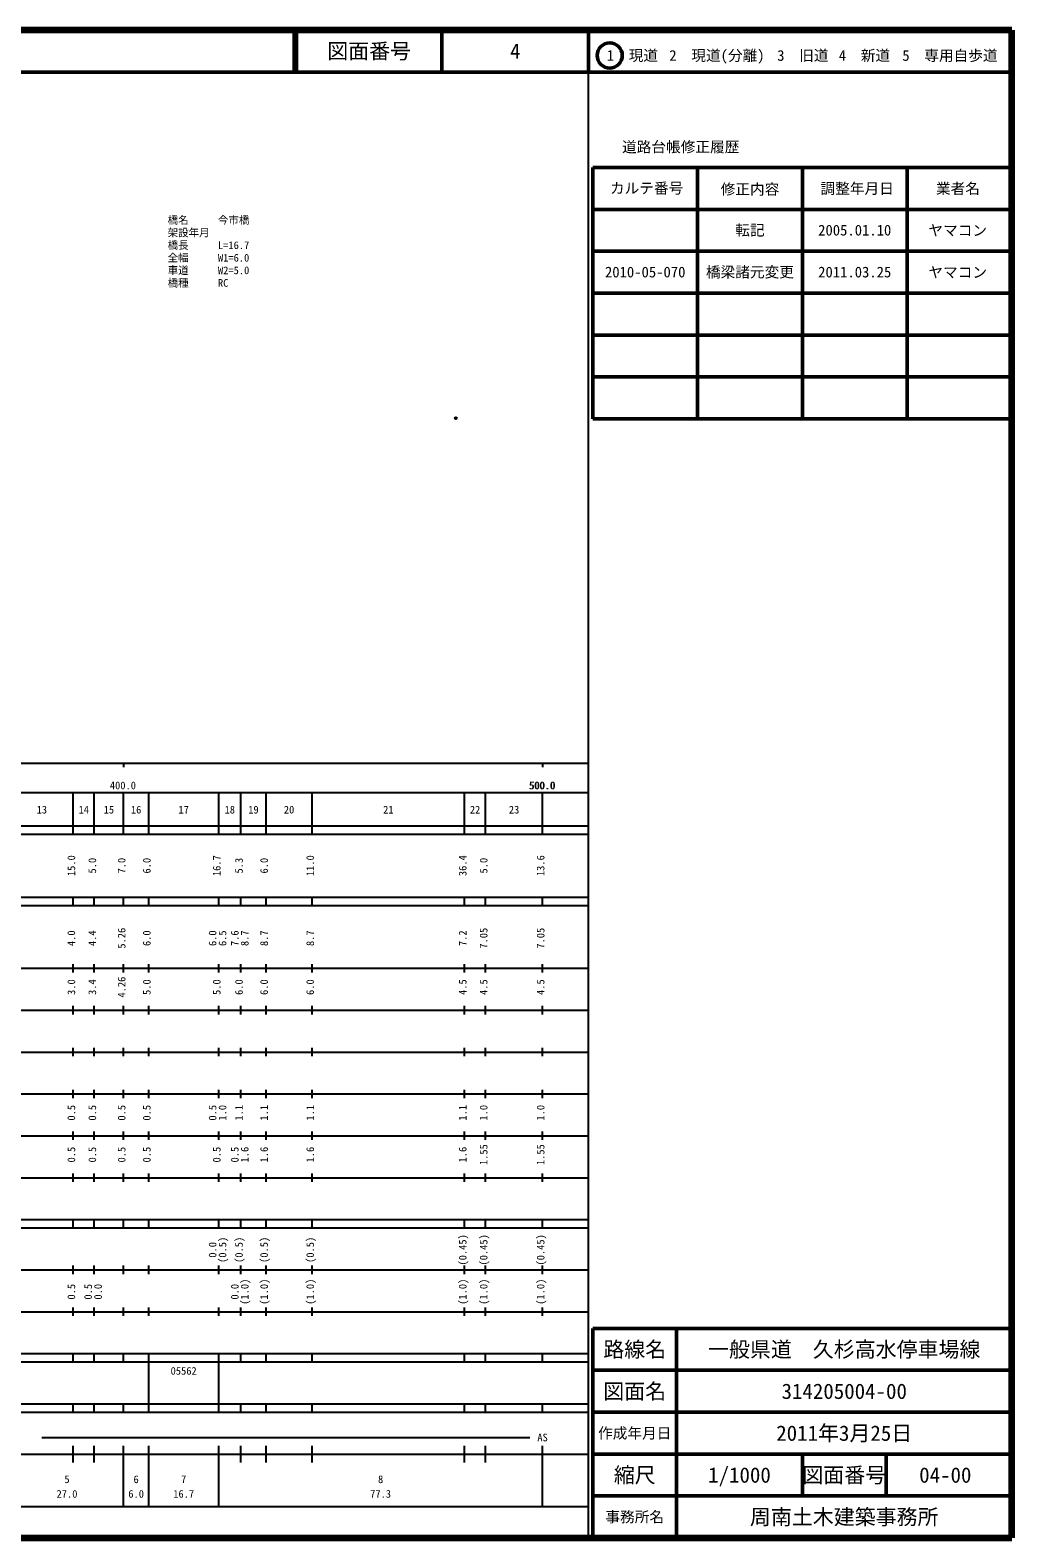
# Model space of a CAD drawing. Units: millimetres on the paper, with parts at other scales. Extents: x 40 to 680, y 20 to 380.
# Drawn here: x 445.7 to 680, y 20 to 380 of the extents above; entities that cross this region are included whole.
import ezdxf
from ezdxf.enums import TextEntityAlignment as Align

# ---------------------------------------------------------------- set-up
doc = ezdxf.new("R2010")
doc.units = ezdxf.units.MM
doc.header["$PDMODE"] = 32
doc.header["$PDSIZE"] = 0.5
for name, color, linetype in [('M-OTRS', 6, 'Continuous'), ('M-STR-HTXT', 7, 'Continuous'), ('M-TTL-TXT', 7, 'Continuous')]:
    doc.layers.add(name, color=color, linetype=linetype)
for name, color, linetype, lineweight in [('M-TTL', 2, 'Continuous', 140), ('M-TTL-BAND', 7, 'Continuous', 25), ('M-TTL-FRAM', 2, 'Continuous', 50), ('M-TTL-LINE', 7, 'Continuous', 50)]:
    doc.layers.add(name, color=color, linetype=linetype, lineweight=lineweight)
doc.styles.add('ＭＳ ゴシック', font='')
doc.styles.get('ＭＳ ゴシック').set_extended_font_data('MS Gothic')

msp = doc.modelspace()

# ---------------------------------------------------------------- linework, layer by layer
at = {"layer": 'M-OTRS'}
msp.add_point((547.312, 287.369), dxfattribs=at)
at = {"layer": 'M-TTL'}
for p, q in [((680, 380), (40, 380)), ((680, 20), (680, 380)), ((40, 20), (680, 20))]:
    msp.add_line(p, q, dxfattribs=at)
at = {"layer": 'M-TTL-BAND'}
for p, q in [((579, 20), (579, 370)), ((40, 205), (579, 205)), ((468, 205), (468, 204)), ((568, 205), (568, 204)), ((68, 198), (579, 198)), ((456, 188), (456, 198)), ((461, 188), (461, 198)), ((468, 188), (468, 198)), ((474, 188), (474, 198)), ((490.7, 188), (490.7, 198)), ((496, 188), (496, 198)), ((502, 188), (502, 198)), ((513, 188), (513, 198)), ((549.4, 188), (549.4, 198)), ((554.4, 188), (554.4, 198)), ((568, 188), (568, 198)), ((40, 190), (579, 190)), ((40, 188), (579, 188)), ((40, 173), (579, 173)), ((456, 171), (456, 173)), ((461, 171), (461, 173)), ((468, 171), (468, 173)), ((474, 171), (474, 173)), ((490.7, 171), (490.7, 173)), ((496, 171), (496, 173)), ((502, 171), (502, 173)), ((513, 171), (513, 173)), ((549.4, 171), (549.4, 173)), ((554.4, 171), (554.4, 173)), ((568, 171), (568, 173)), ((40, 171), (579, 171)), ((40, 156), (579, 156)), ((456, 155), (456, 157)), ((461, 155), (461, 157)), ((468, 155), (468, 157)), ((474, 155), (474, 157)), ((490.7, 155), (490.7, 157)), ((496, 155), (496, 157)), ((502, 155), (502, 157)), ((513, 155), (513, 157)), ((549.4, 155), (549.4, 157)), ((554.4, 155), (554.4, 157)), ((568, 155), (568, 157)), ((46, 146), (579, 146)), ((456, 145), (456, 147)), ((461, 145), (461, 147)), ((468, 145), (468, 147)), ((474, 145), (474, 147)), ((490.7, 145), (490.7, 147)), ((496, 145), (496, 147)), ((502, 145), (502, 147)), ((513, 145), (513, 147)), ((549.4, 145), (549.4, 147)), ((554.4, 145), (554.4, 147)), ((568, 145), (568, 147)), ((456, 135), (456, 137)), ((461, 135), (461, 137)), ((468, 135), (468, 137)), ((474, 135), (474, 137)), ((490.7, 135), (490.7, 137)), ((496, 135), (496, 137)), ((502, 135), (502, 137)), ((513, 135), (513, 137)), ((549.4, 135), (549.4, 137)), ((554.4, 135), (554.4, 137)), ((568, 135), (568, 137)), ((52, 136), (579, 136)), ((46, 126), (579, 126)), ((456, 125), (456, 127)), ((461, 125), (461, 127)), ((468, 125), (468, 127)), ((474, 125), (474, 127)), ((490.7, 125), (490.7, 127)), ((496, 125), (496, 127)), ((502, 125), (502, 127)), ((513, 125), (513, 127)), ((549.4, 125), (549.4, 127)), ((554.4, 125), (554.4, 127)), ((568, 125), (568, 127)), ((52, 116), (579, 116)), ((456, 115), (456, 117)), ((461, 115), (461, 117)), ((468, 115), (468, 117)), ((474, 115), (474, 117)), ((490.7, 115), (490.7, 117)), ((496, 115), (496, 117)), ((502, 115), (502, 117)), ((513, 115), (513, 117)), ((549.4, 115), (549.4, 117)), ((554.4, 115), (554.4, 117)), ((568, 115), (568, 117)), ((46, 106), (579, 106)), ((456, 105), (456, 107)), ((461, 105), (461, 107)), ((468, 105), (468, 107)), ((474, 105), (474, 107)), ((490.7, 105), (490.7, 107)), ((496, 105), (496, 107)), ((502, 105), (502, 107)), ((513, 105), (513, 107)), ((549.4, 105), (549.4, 107)), ((554.4, 105), (554.4, 107)), ((568, 105), (568, 107)), ((40, 96), (579, 96)), ((40, 94), (579, 94)), ((456, 94), (456, 96)), ((461, 94), (461, 96)), ((468, 94), (468, 96)), ((474, 94), (474, 96)), ((490.7, 94), (490.7, 96)), ((496, 94), (496, 96)), ((502, 94), (502, 96)), ((513, 94), (513, 96)), ((549.4, 94), (549.4, 96)), ((554.4, 94), (554.4, 96)), ((568, 94), (568, 96)), ((49, 84), (579, 84)), ((456, 83), (456, 85)), ((461, 83), (461, 85)), ((468, 83), (468, 85)), ((474, 83), (474, 85)), ((490.7, 83), (490.7, 85)), ((496, 83), (496, 85)), ((502, 83), (502, 85)), ((513, 83), (513, 85)), ((549.4, 83), (549.4, 85)), ((554.4, 83), (554.4, 85)), ((568, 83), (568, 85)), ((40, 74), (579, 74)), ((456, 73), (456, 75)), ((461, 73), (461, 75)), ((468, 73), (468, 75)), ((474, 73), (474, 75)), ((490.7, 73), (490.7, 75)), ((496, 73), (496, 75)), ((502, 73), (502, 75)), ((513, 73), (513, 75)), ((549.4, 73), (549.4, 75)), ((554.4, 73), (554.4, 75)), ((568, 73), (568, 75)), ((40, 64), (579, 64)), ((40, 62), (579, 62)), ((456, 62), (456, 64)), ((461, 62), (461, 64)), ((468, 62), (468, 64)), ((474, 62), (474, 64)), ((474, 52), (474, 62)), ((490.7, 62), (490.7, 64)), ((490.7, 52), (490.7, 62)), ((496, 62), (496, 64)), ((502, 62), (502, 64)), ((513, 62), (513, 64)), ((549.4, 62), (549.4, 64)), ((554.4, 62), (554.4, 64)), ((568, 62), (568, 64)), ((40, 52), (579, 52)), ((456, 50), (456, 52)), ((461, 50), (461, 52)), ((468, 50), (468, 52)), ((474, 50), (474, 52)), ((490.7, 50), (490.7, 52)), ((496, 50), (496, 52)), ((502, 50), (502, 52)), ((513, 50), (513, 52)), ((549.4, 50), (549.4, 52)), ((554.4, 50), (554.4, 52)), ((568, 50), (568, 52)), ((40, 50), (579, 50)), ((448.5, 44), (565, 44)), ((40, 40), (579, 40)), ((456, 38), (456, 42)), ((461, 38), (461, 42)), ((468, 27.5), (468, 42)), ((474, 27.5), (474, 42)), ((490.7, 27.5), (490.7, 42)), ((496, 38), (496, 42)), ((502, 38), (502, 42)), ((513, 38), (513, 42)), ((549.4, 38), (549.4, 42)), ((554.4, 38), (554.4, 42)), ((568, 27.5), (568, 42)), ((68, 27.5), (579, 27.5))]:
    msp.add_line(p, q, dxfattribs=at)
at = {"layer": 'M-TTL-FRAM'}
for p, q in [((580, 347.197), (580, 287.197)), ((580, 347.197), (680, 347.197)), ((580, 287.197), (680, 287.197)), ((680, 70), (580, 70)), ((580, 70), (580, 20))]:
    msp.add_line(p, q, dxfattribs=at)
at = {"layer": 'M-TTL-LINE'}
for p, q in [((508.747, 380), (508.747, 370)), ((509.247, 380), (509.247, 370)), ((543.997, 380), (543.997, 370)), ((579, 380), (579, 370)), ((40, 370), (680, 370)), ((605, 347.197), (605, 287.197)), ((630, 347.197), (630, 287.197)), ((655, 347.197), (655, 287.197)), ((580, 337.197), (680, 337.197)), ((580, 327.197), (680, 327.197)), ((580, 317.197), (680, 317.197)), ((580, 307.197), (680, 307.197)), ((580, 297.197), (680, 297.197)), ((600, 70), (600, 20)), ((680, 60), (580, 60)), ((680, 50), (580, 50)), ((680, 40), (580, 40)), ((630, 40), (630, 30)), ((650, 40), (650, 30)), ((680, 30), (580, 30))]:
    msp.add_line(p, q, dxfattribs=at)
msp.add_circle((584.031, 373.958), 3, dxfattribs=at)

# ---------------------------------------------------------------- texts
at = {"layer": 'M-STR-HTXT', "style": 'ＭＳ ゴシック'}
for s, p in [('橋名', (478.524, 333.182)), ('今市橋', (490.524, 333.182)), ('架設年月', (478.524, 330.182)), ('橋長', (478.524, 327.182)), ('L=16.7', (490.524, 327.182)), ('全幅', (478.524, 324.182)), ('W1=6.0', (490.524, 324.182)), ('橋種', (478.524, 318.182)), ('車道', (478.524, 321.182)), ('W2=5.0', (490.524, 321.182)), ('RC', (490.524, 318.182))]:
    msp.add_text(s, height=1.833, dxfattribs=at).set_placement(p, align=Align.BOTTOM_LEFT)
at = {"layer": 'M-TTL-BAND', "style": 'ＭＳ ゴシック'}
for s, p in [('400.0', (467.844, 198.195)), ('500.0', (567.844, 198.195)), ('500.0', (568, 198.195)), ('13', (448.5, 192.405)), ('14', (458.5, 192.405)), ('15', (464.5, 192.405)), ('16', (471, 192.405)), ('17', (482.35, 192.405)), ('18', (493.35, 192.405)), ('19', (499, 192.405)), ('20', (507.5, 192.405)), ('21', (531.2, 192.405)), ('22', (551.9, 192.405)), ('23', (561.2, 192.405)), ('AS', (568, 42.5)), ('5', (454.5, 32.523)), ('6', (471, 32.523)), ('7', (482.35, 32.523)), ('8', (529.35, 32.523)), ('27.0', (454.5, 29.033)), ('6.0', (471, 29.033)), ('16.7', (482.35, 29.033)), ('77.3', (529.35, 29.033))]:
    msp.add_text(s, height=1.833, dxfattribs=at).set_placement(p, align=Align.BOTTOM_CENTER)
for s, p in [('15.0', (457, 180.5)), ('5.0', (462, 180.5)), ('7.0', (469, 180.5)), ('6.0', (475, 180.5)), ('16.7', (491.7, 180.5)), ('5.3', (497, 180.5)), ('6.0', (503, 180.5)), ('11.0', (514, 180.5)), ('36.4', (550.4, 180.5)), ('5.0', (555.4, 180.5)), ('13.6', (569, 180.5)), ('4.0', (457, 163.174)), ('4.4', (462, 163.174)), ('5.26', (469, 163.174)), ('6.0', (475, 163.174)), ('6.0', (490.7, 163.174)), ('6.5', (493.07, 163.174)), ('7.6', (496, 163.174)), ('8.7', (498.37, 163.174)), ('8.7', (503, 163.174)), ('8.7', (514, 163.174)), ('7.2', (550.4, 163.174)), ('7.05', (555.4, 163.174)), ('7.05', (569, 163.174)), ('3.0', (457, 151.5)), ('3.4', (462, 151.5)), ('4.26', (469, 151.5)), ('5.0', (475, 151.5)), ('5.0', (491.7, 151.5)), ('6.0', (497, 151.5)), ('6.0', (503, 151.5)), ('6.0', (514, 151.5)), ('4.5', (550.4, 151.5)), ('4.5', (555.4, 151.5)), ('4.5', (569, 151.5)), ('0.5', (457, 121.5)), ('0.5', (462, 121.5)), ('0.5', (469, 121.5)), ('0.5', (475, 121.5)), ('0.5', (490.7, 121.5)), ('1.0', (493.07, 121.5)), ('1.1', (497, 121.5)), ('1.1', (503, 121.5)), ('1.1', (514, 121.5)), ('1.1', (550.4, 121.5)), ('1.0', (555.4, 121.5)), ('1.0', (569, 121.5)), ('0.5', (457, 111.5)), ('0.5', (462, 111.5)), ('0.5', (469, 111.5)), ('0.5', (475, 111.5)), ('0.5', (491.7, 111.5)), ('0.5', (496, 111.5)), ('1.6', (498.37, 111.5)), ('1.6', (503, 111.5)), ('1.6', (514, 111.5)), ('1.6', (550.4, 111.5)), ('1.55', (555.4, 111.5)), ('1.55', (569, 111.5)), ('0.0', (490.7, 88.764)), ('(0.5)', (493.07, 88.764)), ('(0.5)', (497, 88.764)), ('(0.5)', (503, 88.764)), ('(0.5)', (514, 88.764)), ('(0.45)', (550.4, 88.764)), ('(0.45)', (555.4, 88.764)), ('(0.45)', (569, 88.764)), ('0.5', (457, 78.764)), ('0.5', (461, 78.764)), ('0.0', (463.37, 78.764)), ('0.0', (496, 78.764)), ('(1.0)', (498.37, 78.764)), ('(1.0)', (503, 78.764)), ('(1.0)', (514, 78.764)), ('(1.0)', (550.4, 78.764)), ('(1.0)', (555.4, 78.764)), ('(1.0)', (569, 78.764))]:
    msp.add_text(s, height=1.833, rotation=90, dxfattribs=at).set_placement(p, align=Align.BOTTOM_CENTER)
msp.add_text('05562', height=1.833, dxfattribs=at).set_placement((479.225, 58.405), align=Align.BOTTOM_LEFT)
at = {"layer": 'M-TTL-TXT', "style": 'ＭＳ ゴシック'}
for s, height, p in [('図面番号', 3.666, (526.622, 375)), ('4', 3.666, (561.497, 375)), ('1\u3000現道', 2.566, (589.448, 373.958)), ('2\u3000現道(分離)', 2.566, (609.619, 373.958)), ('3\u3000旧道', 2.566, (630.121, 373.958)), ('4\u3000新道', 2.566, (644.824, 373.958)), ('5\u3000専用自歩道', 2.566, (665.228, 373.958)), ('道路台帳修正履歴', 2.566, (600.968, 352.113)), ('カルテ番号', 2.566, (592.839, 342.277)), ('修正内容', 2.566, (617.509, 342.023)), ('調整年月日', 2.566, (643.089, 342.197)), ('業者名', 2.566, (667.134, 342.197)), ('転記', 2.566, (617.5, 332.245)), ('2005.01.10', 2.566, (642.5, 332.245)), ('ヤマコン', 2.566, (667.077, 332.189)), ('2010-05-070', 2.566, (592.5, 322.245)), ('橋梁諸元変更', 2.566, (617.5, 322.245)), ('2011.03.25', 2.566, (642.5, 322.245)), ('ヤマコン', 2.566, (667.077, 322.189)), ('路線名', 3.666, (590, 65)), ('路線名', 3.666, (590, 65)), ('一般県道\u3000久杉高水停車場線', 3.666, (640, 65)), ('図面名', 3.666, (590, 55)), ('図面名', 3.666, (590, 55)), ('314205004-00', 3.666, (640, 55)), ('2011年3月25日', 3.666, (640, 45)), ('作成年月日', 2.566, (590, 45)), ('作成年月日', 2.566, (590, 45)), ('縮尺', 3.666, (590, 35)), ('縮尺', 3.666, (590, 35)), ('1/1000', 3.666, (615, 35)), ('図面番号', 3.666, (640, 35)), ('図面番号', 3.666, (640, 35)), ('04-00', 3.666, (664.125, 35)), ('事務所名', 2.566, (590, 25)), ('事務所名', 2.566, (590, 25)), ('周南土木建築事務所', 3.666, (640, 25))]:
    msp.add_text(s, height=height, dxfattribs=at).set_placement(p, align=Align.MIDDLE_CENTER)

doc.saveas('drawing.dxf')
